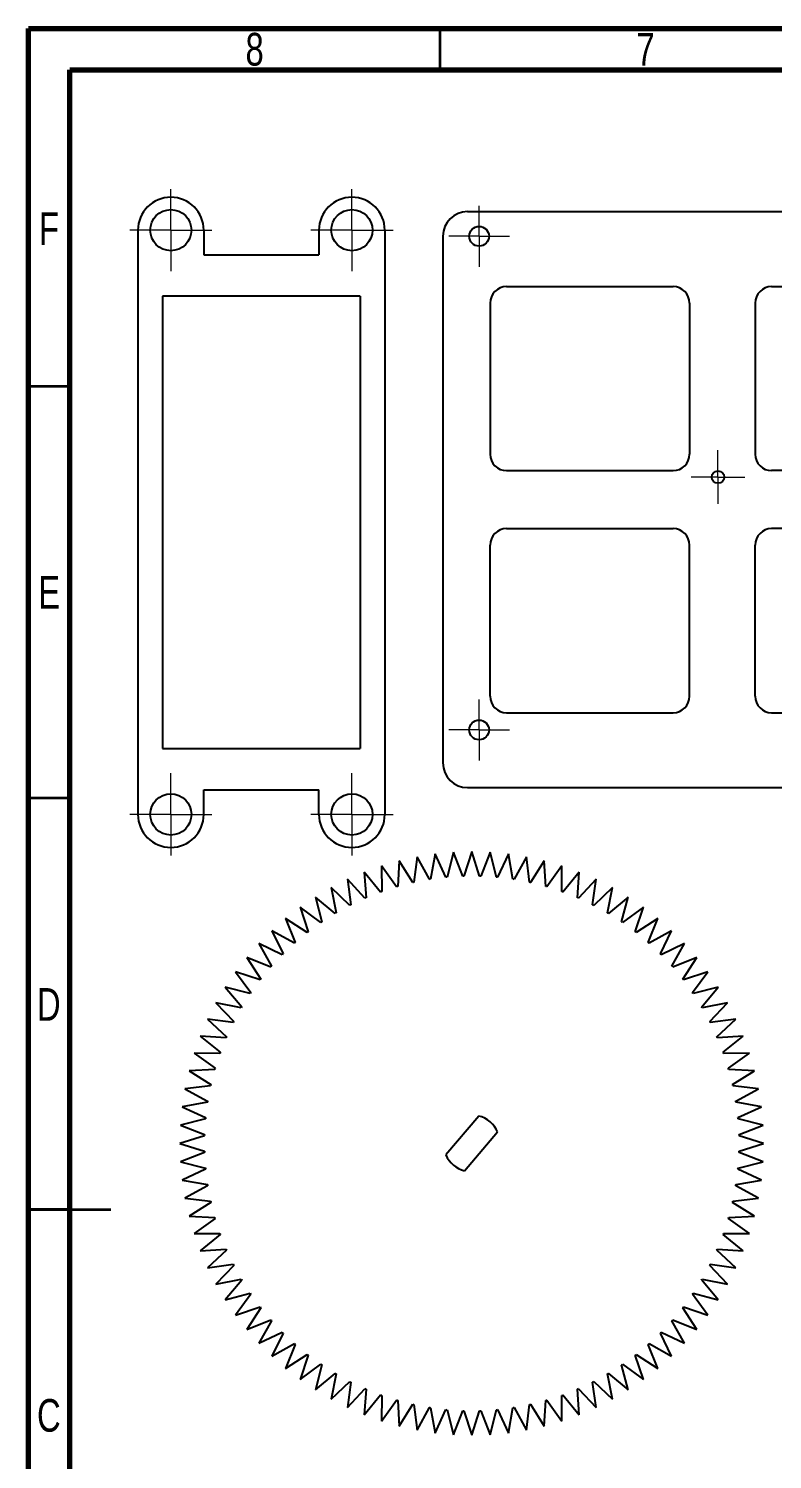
# Model space of a CAD drawing. Header units: millimetres. Extents: x 0 to 415, y 0 to 292.
# Drawn here: x 15 to 105.4, y 118.1 to 292 of the extents above; entities that cross this region are included whole.
import ezdxf

# ---------------------------------------------------------------- set-up
doc = ezdxf.new("R2010")
doc.units = ezdxf.units.MM
doc.styles.add('SLDTEXTSTYLE0', font='TXT', dxfattribs={"width": 0.75})

# ---------------------------------------------------------------- blocks, each defined once
blk = doc.blocks.new('SW_CENTERMARKSYMBOL_0')
at = {"color": 0, "linetype": 'Continuous', "lineweight": 18}
for p, q in [((0, 2.5), (0, 3.25)), ((0, 0), (0, 2.5)), ((-2.5, 0), (-3.25, 0)), ((0, 0), (-2.5, 0)), ((0, 0), (0, -2.5)), ((0, 0), (2.5, 0)), ((2.5, 0), (3.25, 0)), ((0, -2.5), (0, -3.25))]:
    blk.add_line(p, q, dxfattribs=at)
blk = doc.blocks.new('SW_CENTERMARKSYMBOL_1')
at = {"color": 0, "linetype": 'Continuous', "lineweight": 18}
for p, q in [((0, 2.5), (0, 3.7)), ((0, 0), (0, 2.5)), ((-2.5, 0), (-3.7, 0)), ((0, 0), (-2.5, 0)), ((0, 0), (0, -2.5)), ((0, 0), (2.5, 0)), ((2.5, 0), (3.7, 0)), ((0, -2.5), (0, -3.7))]:
    blk.add_line(p, q, dxfattribs=at)
blk = doc.blocks.new('SW_CENTERMARKSYMBOL_2')
at = {"color": 0, "linetype": 'Continuous', "lineweight": 18}
for p, q in [((0, 2.5), (0, 3.7)), ((0, 0), (0, 2.5)), ((-2.5, 0), (-3.7, 0)), ((0, 0), (-2.5, 0)), ((0, 0), (0, -2.5)), ((0, 0), (2.5, 0)), ((2.5, 0), (3.7, 0)), ((0, -2.5), (0, -3.7))]:
    blk.add_line(p, q, dxfattribs=at)
blk = doc.blocks.new('SW_CENTERMARKSYMBOL_115')
at = {"color": 0, "linetype": 'Continuous', "lineweight": 18}
for p, q in [((0, 2.5), (0, 5)), ((0, 0), (0, 2.5)), ((-2.5, 0), (-5, 0)), ((0, 0), (-2.5, 0)), ((0, 0), (0, -2.5)), ((0, 0), (2.5, 0)), ((2.5, 0), (5, 0)), ((0, -2.5), (0, -5))]:
    blk.add_line(p, q, dxfattribs=at)
blk = doc.blocks.new('SW_CENTERMARKSYMBOL_116')
at = {"color": 0, "linetype": 'Continuous', "lineweight": 18}
for p, q in [((0, 2.5), (0, 5)), ((0, 0), (0, 2.5)), ((-2.5, 0), (-5, 0)), ((0, 0), (-2.5, 0)), ((0, 0), (0, -2.5)), ((0, 0), (2.5, 0)), ((2.5, 0), (5, 0)), ((0, -2.5), (0, -5))]:
    blk.add_line(p, q, dxfattribs=at)
blk = doc.blocks.new('SW_CENTERMARKSYMBOL_117')
at = {"color": 0, "linetype": 'Continuous', "lineweight": 18}
for p, q in [((0, 2.5), (0, 5)), ((0, 0), (0, 2.5)), ((-2.5, 0), (-5, 0)), ((0, 0), (-2.5, 0)), ((0, 0), (0, -2.5)), ((0, 0), (2.5, 0)), ((2.5, 0), (5, 0)), ((0, -2.5), (0, -5))]:
    blk.add_line(p, q, dxfattribs=at)
blk = doc.blocks.new('SW_CENTERMARKSYMBOL_118')
at = {"color": 0, "linetype": 'Continuous', "lineweight": 18}
for p, q in [((0, 2.5), (0, 5)), ((0, 0), (0, 2.5)), ((-2.5, 0), (-5, 0)), ((0, 0), (-2.5, 0)), ((0, 0), (0, -2.5)), ((0, 0), (2.5, 0)), ((2.5, 0), (5, 0)), ((0, -2.5), (0, -5))]:
    blk.add_line(p, q, dxfattribs=at)

msp = doc.modelspace()

# ---------------------------------------------------------------- linework, layer by layer
at = {"color": 7, "linetype": 'Continuous', "lineweight": 70}
for p, q in [((15, 5), (15, 292)), ((15, 292), (415, 292)), ((20, 10), (20, 287)), ((20, 287), (410, 287))]:
    msp.add_line(p, q, dxfattribs=at)
at = {"color": 7, "linetype": 'Continuous', "lineweight": 35}
for p, q in [((65, 287), (65, 292)), ((20, 248.5), (15, 248.5)), ((20, 198.5), (15, 198.5)), ((15, 148.5), (25, 148.5)), ((20, 148.5), (15, 148.5))]:
    msp.add_line(p, q, dxfattribs=at)
at = {"color": 7, "linetype": 'Continuous', "lineweight": 25}
for p, q in [((68.34, 269.77), (182.34, 269.77)), ((28.28, 267.51), (28.28, 196.51)), ((36.28, 267.51), (36.28, 264.51)), ((50.28, 267.51), (50.28, 264.51)), ((58.28, 267.51), (58.28, 196.51)), ((65.34, 266.77), (65.34, 202.77)), ((36.28, 264.51), (50.28, 264.51)), ((55.28, 259.51), (31.28, 259.51)), ((31.28, 259.51), (31.28, 204.51)), ((55.28, 259.51), (55.28, 204.51)), ((73.08, 260.65), (93.31, 260.65)), ((105.28, 260.65), (147.78, 260.65)), ((71.08, 258.65), (71.08, 240.29)), ((95.31, 258.65), (95.31, 240.29)), ((103.28, 258.65), (103.28, 240.29)), ((73.08, 238.29), (93.31, 238.29)), ((147.78, 238.29), (105.28, 238.29)), ((73.08, 231.24), (93.31, 231.24)), ((147.78, 231.24), (105.28, 231.24)), ((71.08, 210.88), (71.08, 229.24)), ((95.31, 210.88), (95.31, 229.24)), ((103.28, 210.88), (103.28, 229.24)), ((73.08, 208.88), (93.31, 208.88)), ((105.28, 208.88), (147.78, 208.88)), ((31.28, 204.51), (55.28, 204.51)), ((36.28, 199.51), (50.28, 199.51)), ((36.28, 196.51), (36.28, 199.51)), ((50.28, 196.51), (50.28, 199.51)), ((68.34, 199.77), (182.34, 199.77)), ((62.2, 191.38), (61.82, 188.27)), ((63.69, 188.63), (62.2, 191.38)), ((64.4, 191.73), (63.83, 188.65)), ((65.71, 188.89), (64.4, 191.73)), ((66.61, 191.94), (65.86, 188.9)), ((67.75, 189.02), (66.61, 191.94)), ((68.84, 192.01), (67.89, 189.02)), ((69.79, 189.02), (68.84, 192.01)), ((71.07, 191.94), (69.94, 189.02)), ((71.83, 188.9), (71.07, 191.94)), ((73.29, 191.73), (71.97, 188.89)), ((73.85, 188.65), (73.29, 191.73)), ((75.49, 191.38), (74, 188.63)), ((75.86, 188.27), (75.49, 191.38)), ((55.78, 189.51), (56, 186.39)), ((57.76, 187.09), (55.78, 189.51)), ((57.88, 190.27), (57.9, 187.14)), ((59.7, 187.73), (57.88, 190.27)), ((60.02, 190.89), (59.85, 187.77)), ((61.68, 188.24), (60.02, 190.89)), ((77.66, 190.89), (76, 188.24)), ((77.84, 187.77), (77.66, 190.89)), ((79.8, 190.27), (77.98, 187.73)), ((79.78, 187.14), (79.8, 190.27)), ((81.9, 189.51), (79.92, 187.09)), ((81.68, 186.39), (81.9, 189.51)), ((53.74, 188.63), (54.15, 185.53)), ((55.87, 186.33), (53.74, 188.63)), ((83.94, 188.63), (81.82, 186.33)), ((83.53, 185.53), (83.94, 188.63)), ((49.84, 186.48), (50.63, 183.46)), ((52.23, 184.47), (49.84, 186.48)), ((51.75, 187.62), (52.36, 184.55)), ((54.02, 185.46), (51.75, 187.62)), ((85.93, 187.62), (83.66, 185.46)), ((85.32, 184.55), (85.93, 187.62)), ((87.85, 186.48), (85.45, 184.47)), ((87.05, 183.46), (87.85, 186.48)), ((47.99, 185.23), (48.98, 182.26)), ((50.51, 183.38), (47.99, 185.23)), ((89.69, 185.23), (87.17, 183.38)), ((88.7, 182.26), (89.69, 185.23)), ((46.23, 183.87), (47.4, 180.96)), ((48.86, 182.17), (46.23, 183.87)), ((91.45, 183.87), (88.82, 182.17)), ((90.28, 180.96), (91.45, 183.87)), ((42.99, 180.82), (44.51, 178.08)), ((45.81, 179.47), (42.99, 180.82)), ((44.56, 182.39), (45.91, 179.57)), ((47.29, 180.87), (44.56, 182.39)), ((93.12, 182.39), (90.39, 180.87)), ((91.77, 179.57), (93.12, 182.39)), ((94.7, 180.82), (91.87, 179.47)), ((93.17, 178.08), (94.7, 180.82)), ((41.51, 179.15), (43.21, 176.51)), ((44.41, 177.97), (41.51, 179.15)), ((96.17, 179.15), (93.27, 177.97)), ((94.48, 176.51), (96.17, 179.15)), ((40.15, 177.38), (42, 174.87)), ((43.12, 176.4), (40.15, 177.38)), ((97.54, 177.38), (94.57, 176.4)), ((95.68, 174.87), (97.54, 177.38)), ((38.89, 175.54), (40.91, 173.14)), ((41.92, 174.74), (38.89, 175.54)), ((98.79, 175.54), (95.76, 174.74)), ((96.78, 173.14), (98.79, 175.54)), ((37.76, 173.62), (39.92, 171.36)), ((40.83, 173.02), (37.76, 173.62)), ((99.92, 173.62), (96.85, 173.02)), ((97.77, 171.36), (99.92, 173.62)), ((36.75, 171.64), (39.04, 169.51)), ((39.85, 171.23), (36.75, 171.64)), ((100.94, 171.64), (97.83, 171.23)), ((98.64, 169.51), (100.94, 171.64)), ((35.86, 169.59), (38.29, 167.61)), ((38.99, 169.38), (35.86, 169.59)), ((101.82, 169.59), (98.7, 169.38)), ((99.4, 167.61), (101.82, 169.59)), ((35.11, 167.5), (37.65, 165.67)), ((38.24, 167.48), (35.11, 167.5)), ((102.57, 167.5), (99.45, 167.48)), ((100.03, 165.67), (102.57, 167.5)), ((37.61, 165.53), (34.49, 165.36)), ((34.49, 165.36), (37.14, 163.7)), ((103.2, 165.36), (100.07, 165.53)), ((100.54, 163.7), (103.2, 165.36)), ((37.11, 163.55), (34, 163.18)), ((103.68, 163.18), (100.58, 163.55)), ((34, 163.18), (36.75, 161.69)), ((100.93, 161.69), (103.68, 163.18)), ((36.73, 161.55), (33.65, 160.98)), ((33.65, 160.98), (36.49, 159.67)), ((104.03, 160.98), (100.95, 161.55)), ((101.19, 159.67), (104.03, 160.98)), ((36.48, 159.52), (33.44, 158.76)), ((33.44, 158.76), (36.36, 157.63)), ((69.7, 159.87), (65.69, 155.15)), ((104.24, 158.76), (101.2, 159.52)), ((101.32, 157.63), (104.24, 158.76)), ((36.36, 157.48), (33.37, 156.54)), ((33.37, 156.54), (36.36, 155.59)), ((67.98, 153.2), (71.99, 157.93)), ((104.31, 156.54), (101.33, 157.48)), ((101.33, 155.59), (104.31, 156.54)), ((36.36, 155.44), (33.44, 154.31)), ((104.24, 154.31), (101.32, 155.44)), ((33.44, 154.31), (36.48, 153.55)), ((36.49, 153.41), (33.65, 152.09)), ((104.03, 152.09), (101.19, 153.41)), ((101.2, 153.55), (104.24, 154.31)), ((33.65, 152.09), (36.73, 151.53)), ((36.75, 151.38), (34, 149.89)), ((103.68, 149.89), (100.93, 151.38)), ((100.95, 151.53), (104.03, 152.09)), ((34, 149.89), (37.11, 149.52)), ((100.58, 149.52), (103.68, 149.89)), ((37.14, 149.38), (34.49, 147.72)), ((103.2, 147.72), (100.54, 149.38)), ((34.49, 147.72), (37.61, 147.54)), ((37.65, 147.4), (35.11, 145.58)), ((102.57, 145.58), (100.03, 147.4)), ((100.07, 147.54), (103.2, 147.72)), ((35.11, 145.58), (38.24, 145.6)), ((38.29, 145.46), (35.86, 143.48)), ((101.82, 143.48), (99.4, 145.46)), ((99.45, 145.6), (102.57, 145.58)), ((35.86, 143.48), (38.99, 143.7)), ((39.04, 143.56), (36.75, 141.43)), ((100.94, 141.43), (98.64, 143.56)), ((98.7, 143.7), (101.82, 143.48)), ((36.75, 141.43), (39.85, 141.85)), ((39.92, 141.72), (37.76, 139.45)), ((99.92, 139.45), (97.77, 141.72)), ((97.83, 141.85), (100.94, 141.43)), ((37.76, 139.45), (40.83, 140.06)), ((40.91, 139.93), (38.89, 137.53)), ((98.79, 137.53), (96.78, 139.93)), ((96.85, 140.06), (99.92, 139.45)), ((38.89, 137.53), (41.92, 138.33)), ((42, 138.21), (40.15, 135.69)), ((97.54, 135.69), (95.68, 138.21)), ((95.76, 138.33), (98.79, 137.53)), ((40.15, 135.69), (43.12, 136.68)), ((43.21, 136.56), (41.51, 133.93)), ((96.17, 133.93), (94.48, 136.56)), ((94.57, 136.68), (97.54, 135.69)), ((41.51, 133.93), (44.41, 135.1)), ((44.51, 134.99), (42.99, 132.26)), ((94.7, 132.26), (93.17, 134.99)), ((93.27, 135.1), (96.17, 133.93)), ((42.99, 132.26), (45.81, 133.61)), ((45.91, 133.5), (44.56, 130.68)), ((44.56, 130.68), (47.29, 132.21)), ((90.39, 132.21), (93.12, 130.68)), ((93.12, 130.68), (91.77, 133.5)), ((91.87, 133.61), (94.7, 132.26)), ((47.4, 132.11), (46.23, 129.21)), ((46.23, 129.21), (48.86, 130.9)), ((48.98, 130.81), (47.99, 127.84)), ((89.69, 127.84), (88.7, 130.81)), ((88.82, 130.9), (91.45, 129.21)), ((91.45, 129.21), (90.28, 132.11)), ((47.99, 127.84), (50.51, 129.7)), ((50.63, 129.62), (49.84, 126.59)), ((87.85, 126.59), (87.05, 129.62)), ((87.17, 129.7), (89.69, 127.84)), ((49.84, 126.59), (52.23, 128.6)), ((52.36, 128.53), (51.75, 125.46)), ((51.75, 125.46), (54.02, 127.61)), ((54.15, 127.55), (53.74, 124.44)), ((83.94, 124.44), (83.53, 127.55)), ((83.66, 127.61), (85.93, 125.46)), ((85.93, 125.46), (85.32, 128.53)), ((85.45, 128.6), (87.85, 126.59)), ((53.74, 124.44), (55.87, 126.74)), ((56, 126.68), (55.78, 123.56)), ((55.78, 123.56), (57.76, 125.98)), ((57.9, 125.93), (57.88, 122.8)), ((57.88, 122.8), (59.7, 125.35)), ((59.85, 125.31), (60.02, 122.18)), ((77.66, 122.18), (77.84, 125.31)), ((77.98, 125.35), (79.8, 122.8)), ((79.8, 122.8), (79.78, 125.93)), ((79.92, 125.98), (81.9, 123.56)), ((81.9, 123.56), (81.68, 126.68)), ((81.82, 126.74), (83.94, 124.44)), ((60.02, 122.18), (61.68, 124.84)), ((61.82, 124.8), (62.2, 121.7)), ((62.2, 121.7), (63.69, 124.45)), ((63.83, 124.43), (64.4, 121.35)), ((64.4, 121.35), (65.71, 124.19)), ((65.86, 124.17), (66.61, 121.14)), ((66.61, 121.14), (67.75, 124.06)), ((67.89, 124.05), (68.84, 121.07)), ((68.84, 121.07), (69.79, 124.05)), ((69.94, 124.06), (71.07, 121.14)), ((71.07, 121.14), (71.83, 124.17)), ((71.97, 124.19), (73.29, 121.35)), ((73.29, 121.35), (73.85, 124.43)), ((74, 124.45), (75.49, 121.7)), ((75.49, 121.7), (75.86, 124.8)), ((76, 124.84), (77.66, 122.18))]:
    msp.add_line(p, q, dxfattribs=at)
for centre, radius in [((32.28, 267.51), 2.5), ((54.28, 267.51), 2.5), ((69.74, 266.77), 1.2), ((98.76, 237.51), 0.75), ((69.74, 206.78), 1.2), ((32.28, 196.51), 2.5), ((54.28, 196.51), 2.5)]:
    msp.add_circle(centre, radius, dxfattribs=at)
for centre, radius, start, end in [((32.28, 267.51), 4, 0, 180), ((54.28, 267.51), 4, 0, 180), ((68.34, 266.77), 3, 90, 180), ((73.08, 258.65), 2, 90, 180), ((93.31, 258.65), 2, 0, 90), ((105.28, 258.65), 2, 90, 180), ((73.08, 240.29), 2, 180, 270), ((93.31, 240.29), 2, 270, 0), ((105.28, 240.29), 2, 180, 270), ((73.08, 229.24), 2, 90, 180), ((93.31, 229.24), 2, 0, 90), ((105.28, 229.24), 2, 90, 180), ((73.08, 210.88), 2, 180, 270), ((93.31, 210.88), 2, 270, 0), ((105.28, 210.88), 2, 180, 270), ((68.34, 202.77), 3, 180, 270), ((32.28, 196.51), 4, 180, 0), ((54.28, 196.51), 4, 180, 0), ((68.84, 156.54), 32.5, 106.0707, 106.3293), ((68.84, 156.54), 32.5, 102.4707, 102.7293), ((68.84, 156.54), 32.5, 98.8707, 99.1293), ((68.84, 156.54), 32.5, 95.2707, 95.5293), ((68.84, 156.54), 32.5, 91.6707, 91.9293), ((68.84, 156.54), 32.5, 88.0707, 88.3293), ((68.84, 156.54), 32.5, 84.4707, 84.7293), ((68.84, 156.54), 32.5, 80.8707, 81.1293), ((68.84, 156.54), 32.5, 77.2707, 77.5293), ((68.84, 156.54), 32.5, 73.6707, 73.9293), ((68.84, 156.54), 32.5, 113.2707, 113.5293), ((68.84, 156.54), 32.5, 109.6707, 109.9293), ((68.84, 156.54), 32.5, 70.0707, 70.3293), ((68.84, 156.54), 32.5, 66.4707, 66.7293), ((68.84, 156.54), 32.5, 120.4707, 120.7293), ((68.84, 156.54), 32.5, 116.8707, 117.1293), ((68.84, 156.54), 32.5, 62.8707, 63.1293), ((68.84, 156.54), 32.5, 59.2707, 59.5293), ((68.84, 156.54), 32.5, 124.0707, 124.3293), ((68.84, 156.54), 32.5, 55.6707, 55.9293), ((68.84, 156.54), 32.5, 131.2707, 131.5293), ((68.84, 156.54), 32.5, 127.6707, 127.9293), ((68.84, 156.54), 32.5, 52.0707, 52.3293), ((68.84, 156.54), 32.5, 48.4707, 48.7293), ((68.84, 156.54), 32.5, 134.8707, 135.1293), ((68.84, 156.54), 32.5, 44.8707, 45.1293), ((68.84, 156.54), 32.5, 138.4707, 138.7293), ((68.84, 156.54), 32.5, 41.2707, 41.5293), ((68.84, 156.54), 32.5, 142.0707, 142.3293), ((68.84, 156.54), 32.5, 37.6707, 37.9293), ((68.84, 156.54), 32.5, 145.6707, 145.9293), ((68.84, 156.54), 32.5, 34.0707, 34.3293), ((68.84, 156.54), 32.5, 149.2707, 149.5293), ((68.84, 156.54), 32.5, 30.4707, 30.7293), ((68.84, 156.54), 32.5, 152.8707, 153.1293), ((68.84, 156.54), 32.5, 26.8707, 27.1293), ((68.84, 156.54), 32.5, 156.4707, 156.7293), ((68.84, 156.54), 32.5, 23.2707, 23.5293), ((68.84, 156.54), 32.5, 160.0707, 160.3293), ((68.84, 156.54), 32.5, 19.6707, 19.9293), ((68.84, 156.54), 32.5, 163.6707, 163.9293), ((68.84, 156.54), 32.5, 16.0707, 16.3293), ((68.84, 156.54), 32.5, 167.2707, 167.5293), ((68.84, 156.54), 32.5, 12.4707, 12.7293), ((68.84, 156.54), 32.5, 170.8707, 171.1293), ((68.84, 156.54), 32.5, 8.8707, 9.1293), ((68.84, 156.54), 32.5, 174.4707, 174.7293), ((68.84, 156.54), 3.44, 23.8317, 75.5041), ((68.84, 156.54), 32.5, 5.2707, 5.5293), ((68.84, 156.54), 32.5, 178.0707, 178.3293), ((68.84, 156.54), 32.5, 1.6707, 1.9293), ((68.84, 156.54), 32.5, 181.6707, 181.9293), ((68.84, 156.54), 3.44, 203.8317, 255.5041), ((68.84, 156.54), 32.5, 358.0707, 358.3293), ((68.84, 156.54), 32.5, 185.2707, 185.5293), ((68.84, 156.54), 32.5, 354.4707, 354.7293), ((68.84, 156.54), 32.5, 188.8707, 189.1293), ((68.84, 156.54), 32.5, 350.8707, 351.1293), ((68.84, 156.54), 32.5, 192.4707, 192.7293), ((68.84, 156.54), 32.5, 347.2707, 347.5293), ((68.84, 156.54), 32.5, 196.0707, 196.3293), ((68.84, 156.54), 32.5, 343.6707, 343.9293), ((68.84, 156.54), 32.5, 199.6707, 199.9293), ((68.84, 156.54), 32.5, 340.0707, 340.3293), ((68.84, 156.54), 32.5, 203.2707, 203.5293), ((68.84, 156.54), 32.5, 336.4707, 336.7293), ((68.84, 156.54), 32.5, 206.8707, 207.1293), ((68.84, 156.54), 32.5, 332.8707, 333.1293), ((68.84, 156.54), 32.5, 210.4707, 210.7293), ((68.84, 156.54), 32.5, 329.2707, 329.5293), ((68.84, 156.54), 32.5, 214.0707, 214.3293), ((68.84, 156.54), 32.5, 325.6707, 325.9293), ((68.84, 156.54), 32.5, 217.6707, 217.9293), ((68.84, 156.54), 32.5, 322.0707, 322.3293), ((68.84, 156.54), 32.5, 221.2707, 221.5293), ((68.84, 156.54), 32.5, 318.4707, 318.7293), ((68.84, 156.54), 32.5, 224.8707, 225.1293), ((68.84, 156.54), 32.5, 228.4707, 228.7293), ((68.84, 156.54), 32.5, 311.2707, 311.5293), ((68.84, 156.54), 32.5, 314.8707, 315.1293), ((68.84, 156.54), 32.5, 232.0707, 232.3293), ((68.84, 156.54), 32.5, 307.6707, 307.9293), ((68.84, 156.54), 32.5, 235.6707, 235.9293), ((68.84, 156.54), 32.5, 304.0707, 304.3293), ((68.84, 156.54), 32.5, 239.2707, 239.5293), ((68.84, 156.54), 32.5, 242.8707, 243.1293), ((68.84, 156.54), 32.5, 296.8707, 297.1293), ((68.84, 156.54), 32.5, 300.4707, 300.7293), ((68.84, 156.54), 32.5, 246.4707, 246.7293), ((68.84, 156.54), 32.5, 250.0707, 250.3293), ((68.84, 156.54), 32.5, 253.6707, 253.9293), ((68.84, 156.54), 32.5, 286.0707, 286.3293), ((68.84, 156.54), 32.5, 289.6707, 289.9293), ((68.84, 156.54), 32.5, 293.2707, 293.5293), ((68.84, 156.54), 32.5, 257.2707, 257.5293), ((68.84, 156.54), 32.5, 260.8707, 261.1293), ((68.84, 156.54), 32.5, 264.4707, 264.7293), ((68.84, 156.54), 32.5, 268.0707, 268.3293), ((68.84, 156.54), 32.5, 271.6707, 271.9293), ((68.84, 156.54), 32.5, 275.2707, 275.5293), ((68.84, 156.54), 32.5, 278.8707, 279.1293), ((68.84, 156.54), 32.5, 282.4707, 282.7293)]:
    msp.add_arc(centre, radius, start, end, dxfattribs=at)

# ---------------------------------------------------------------- block references
at = {"color": 7, "linetype": 'Continuous', "lineweight": 0}
for name, p in [('SW_CENTERMARKSYMBOL_118', (32.28, 267.51)), ('SW_CENTERMARKSYMBOL_117', (54.28, 267.51)), ('SW_CENTERMARKSYMBOL_1', (69.74, 266.77)), ('SW_CENTERMARKSYMBOL_0', (98.76, 237.51)), ('SW_CENTERMARKSYMBOL_2', (69.74, 206.78)), ('SW_CENTERMARKSYMBOL_115', (32.28, 196.51)), ('SW_CENTERMARKSYMBOL_116', (54.28, 196.51))]:
    msp.add_blockref(name, p, dxfattribs=at)

# ---------------------------------------------------------------- texts
at = {"color": 7, "linetype": 'Continuous', "lineweight": 0, "char_height": 3.97, "attachment_point": 2, "style": 'SLDTEXTSTYLE0'}
for s, insert in [('8', (42.46, 291.48)), ('7', (89.96, 291.48)), ('F', (17.46, 269.67)), ('E', (17.51, 225.48)), ('D', (17.45, 175.42)), ('C', (17.46, 125.48))]:
    msp.add_mtext(s, dxfattribs=dict(at, insert=insert))

doc.saveas('drawing.dxf')
